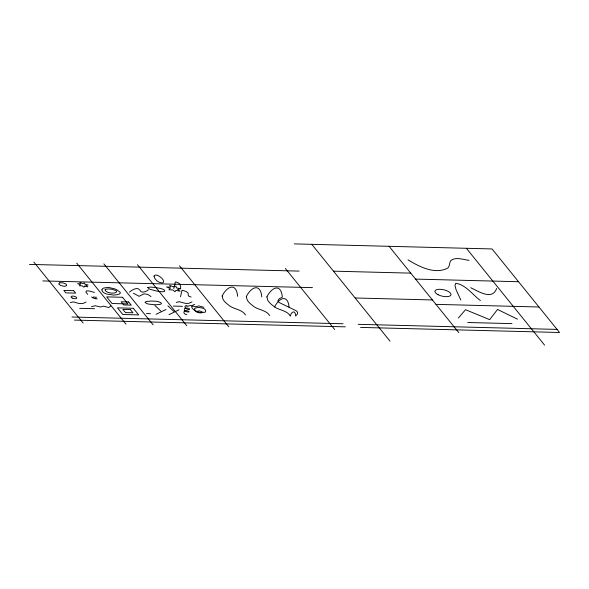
<?xml version="1.0" encoding="UTF-8"?>
<svg xmlns="http://www.w3.org/2000/svg" width="589" height="589" viewBox="0 0 589 589"><rect width="100%" height="100%" fill="white"/><g stroke="black" fill="none" stroke-linecap="round" stroke-linejoin="round"><path stroke-width="0.88" d="M173.829 288.566L175.345 281.954A7.399 6.052 -38.9 0 1 180.543 288.735L177.642 289.405L180.101 291.253L176.001 290.289L174.94 291.746L172.717 289.876L168.94 289.84L170.28 288.47L166.621 286.976L170.508 287.137L169.735 285.304L173.24 286.88L175.927 286.085L176.42 287.888L180.543 288.735M180.514 296.797L182.023 290.186L186.065 291.437L187.943 292.888A2.709 2.216 -38.9 0 1 188.171 293.543L188.311 295.663A1.377 1.126 -38.9 0 0 188.502 295.995L191.086 297.07M290.2 316.028C291.511 311.206 295.545 309.814 295.634 315.998L297.401 314.121L297.504 312.391A8.776 3.497 12.9 0 0 296.193 310.764L279.179 302.525A7.053 2.812 12.9 0 1 277.912 300.633L279.4 298.616L282.359 297.195C281.071 282.904 271.529 287.211 266.854 296.974M496.674 288.382C492.308 300.927 478.04 291.018 470.663 287.719M222.127 296.083C226.794 286.32 236.336 282.013 237.632 296.304M246.29 296.701C250.958 286.931 260.5 282.632 261.796 296.922M274.629 306.95C278.98 297.843 287.874 293.83 289.081 307.149M458.433 318.001L465.524 309.696L489.665 319.65L497.528 309.446L517.444 319.157M129.47 292.122C131.877 290.082 137.502 286.387 139.843 290.134C141.161 293.889 146.344 291.577 148.435 289.773M86.053 302.069L83.02 303.46A7.871 3.136 12.9 0 1 81.547 303.607L79.625 303.541A4.219 1.686 12.9 0 1 78.263 303.283L73.33 301.877L70.297 302.628M192.014 301.87L188.981 303.261A7.871 3.136 12.9 0 1 187.508 303.409L185.579 303.342A4.219 1.686 12.9 0 1 184.224 303.085L179.284 301.678L176.251 302.429M110.857 306L108.685 307.568L103.598 306.118L100.616 307.024L95.241 305.735L91.516 306.655M156.026 314.335L166.032 309.49M168.977 314.666L178.975 309.821M197.565 311.213C200.672 309.674 202.668 313.797 205.458 311.993C207.556 307.9 196.954 306.295 194.488 308.651C193.987 312.037 199.767 313.694 202.41 312.582C198.662 313.429 186.198 307.171 194.635 304.329M186.75 306.442L190.475 305.522L195.843 306.81L198.824 305.905L203.919 307.348M186.949 305.448C182.104 305.838 186.86 310.315 189.577 309.468C190.711 307.856 183.024 307.046 184.283 310.123C184.902 312.391 192.213 312.597 187.788 310.918C183.562 309.151 182.045 314.202 186.787 314.614M294.286 243.89L492.058 248.948L559.55 332.49L360.593 327.403M333.462 271.161L410.747 273.134M29.45 264.395L299.124 271.102M415.554 279.09L518.541 281.726M42.806 280.924L312.479 287.631M355.13 297.982L432.414 299.956M435.97 304.366L538.957 306.994M173.343 306.089L182.435 306.317M79.684 308.327L94.498 308.71M146.551 313.495L150.46 313.694M467.732 322.5L511.959 323.626M71.961 317.015L343.056 323.759M358.156 324.325L557.061 329.406M74.45 320.092L345.309 326.836M469.035 260.331C463.271 259.727 455.938 256.546 450.813 260.559C449.186 262.79 449.959 266.051 447.854 268.032C434.918 274.872 419.28 266.714 408.008 259.852M94.417 292.438L89.263 291.003L86.421 290.848L85.891 291.967L87.665 294.367M133.394 293.241L139.114 296.304L143.318 294.161A4.8 3.932 -38.9 0 1 144.401 293.874L147.751 294.434L150.99 296.539M480.381 300.5C472.577 294.787 465.708 284.561 455.702 283.294L454.988 285.378L456.019 289.619L460.812 300M167.902 305.853L173.77 311.375M154.951 305.529L160.819 311.051M466.363 248.293L544.575 345.11M389.079 246.312L458.824 332.652M311.795 244.339L390.014 341.156M285.356 268.481L334.64 329.479M179.483 265.772L228.768 326.77M137.48 264.697L186.765 325.702M103.863 263.843L153.14 324.841M76.703 263.143L125.987 324.149M33.838 262.053L83.115 323.052M290.23 315.866C286.747 309.932 277.736 310.344 272.862 305.558A28.971 11.552 12.9 0 1 267.737 300.154L266.898 296.797M269.666 315.586C266.184 309.659 257.172 310.072 252.291 305.286A28.971 11.552 12.9 0 1 247.174 299.882L246.327 296.525M245.503 314.975C242.02 309.041 233.008 309.453 228.127 304.668A28.971 11.552 12.9 0 1 223.003 299.264L222.163 295.906M93.143 297.18A1.502 0.596 12.9 0 1 94.991 297.246M95.933 296.915A2.643 1.053 12.9 0 1 95.484 298.086M97.303 298.814A3.932 1.568 12.9 0 1 91.67 296.944M154.001 276.094L154.693 278.185A19.952 7.959 12.9 0 0 155.879 279.65C157.211 282.345 165.855 285.267 163.094 279.834A19.952 7.959 12.9 0 0 161.909 278.369C160.149 276.734 155.842 273.2 154.001 276.094M105.151 289.832L105.188 290.2A5.22 2.084 12.9 0 0 105.932 291.187L106.307 291.474A4.638 1.848 12.9 0 0 106.999 291.886A5.249 2.091 12.9 0 0 111.844 293.123L113.802 293.05A9.218 3.674 12.9 0 0 115.392 292.696L116.57 291.982L116.512 291.062A2.739 1.09 12.9 0 0 115.93 290.568L112.19 289.361A11.427 4.557 12.9 0 0 108.104 288.956L105.725 289.221A3.254 1.296 12.9 0 0 105.284 289.523L105.151 289.832M101.882 289.928L102.427 291.555L104.268 293.035A6.435 2.57 12.9 0 0 106.572 294.021L113.206 295.001A16.345 6.516 12.9 0 0 115.915 294.898L118.949 294.272L120.289 293.123A5.743 2.29 12.9 0 0 120.112 292.247L116.872 289.854A13.562 5.404 12.9 0 0 114.384 288.779L108.31 287.351L103.76 288.043A12.715 5.073 12.9 0 0 102.545 288.809L101.882 289.928M147.736 287.631L149.761 289.177L155.032 290.701A19.952 7.959 12.9 0 0 158.242 291.275C168.049 293.116 165.98 289.008 158.014 287.999A19.952 7.959 12.9 0 0 154.804 287.432L150.21 287.064L147.736 287.631M145.144 302.201C146.573 304.631 150.813 304.101 153.368 304.638A19.952 7.959 12.9 0 0 156.343 304.712C166.908 304.476 158.522 300.765 153.479 301.163A19.952 7.959 12.9 0 0 150.497 301.089L146.602 301.472L145.144 302.201M84.676 286.129L83.881 287.226L82.217 285.82L79.382 285.79L80.384 284.767L77.645 283.64L80.56 283.765L79.979 282.389L82.615 283.574L84.625 282.978L84.993 284.325L88.085 284.966L85.913 285.466L87.761 286.85L84.676 286.129M59.783 282.735L58.723 283.935L60.704 285.532L64.23 286.328L66.653 285.717L66.145 284.163L63.089 282.83L59.783 282.735M73.684 290.664L63.84 290.406L65.843 292.888L75.679 293.138L73.684 290.664M122.549 297.283L106.697 296.878L112.057 303.512L127.909 303.917L122.549 297.283M128.674 301.966L121.15 301.774L123.719 304.962L131.251 305.154L128.674 301.966M133.32 308.268L117.469 307.863L122.829 314.497L138.68 314.901L133.32 308.268M130.383 309.593L122.851 309.402L125.428 312.59L132.952 312.781L130.383 309.593M438.113 294.728A8.246 3.291 12.9 0 0 450.975 294.905A8.246 3.291 12.9 0 0 439.806 289.273A8.246 3.291 12.9 0 0 438.113 294.728M72.197 298.034A2.93 1.171 12.9 0 0 76.769 298.093A2.93 1.171 12.9 0 0 72.8 296.09A2.93 1.171 12.9 0 0 72.197 298.034"/></g></svg>
